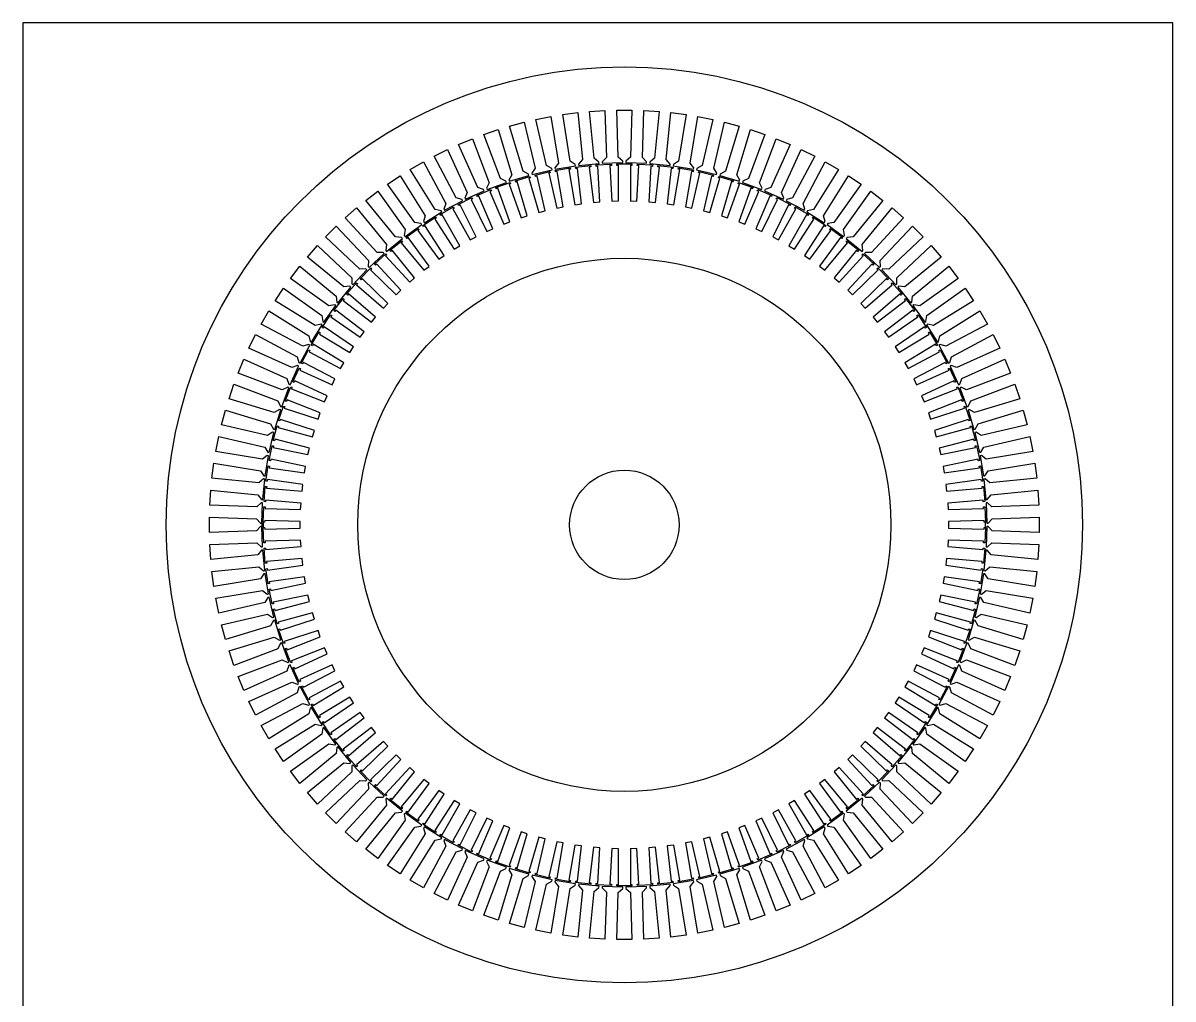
# Model space of a CAD drawing. Header units: millimetres. Extents: x 0 to 841, y -1 to 1188.
# Drawn here: x 0 to 841, y 474 to 1188 of the extents above; entities that cross this region are included whole.
import ezdxf

# ---------------------------------------------------------------- set-up
doc = ezdxf.new("R2010")
doc.units = ezdxf.units.MM

# ---------------------------------------------------------------- blocks, each defined once
blk = doc.blocks.new('*U20')
for p, q in [((-4.45, -15.22), (-5.55, 19.22)), ((-5.55, 19.22), (5.55, 19.22)), ((5.55, 19.22), (4.45, -15.22)), ((-1.19, -18.22), (-4.45, -15.22)), ((4.45, -15.22), (1.19, -18.22)), ((-1.19, -19.22), (-1.19, -18.22)), ((1.19, -18.22), (1.19, -19.22))]:
    blk.add_line(p, q)
blk = doc.blocks.new('*U21')
at = {"color": 0, "linetype": 'ByBlock', "lineweight": -2, "transparency": 16777216}
for p, rotation in [((739.22, 443.08), 7.500000000000014), ((757.73, 444.9), 3.749999999999829), ((794.91, 444.9), 356.25), ((813.41, 443.08), 352.5), ((702.75, 435.82), 14.99999999999997), ((720.87, 440.05), 11.24999999999997), ((831.77, 440.05), 348.7499999999999), ((849.88, 435.82), 344.9999999999999), ((684.96, 430.42), 18.75), ((867.68, 430.42), 341.2499999999999), ((667.55, 423.87), 22.49999999999999), ((885.08, 423.87), 337.4999999999999), ((650.61, 416.2), 26.24999999999999), ((902.02, 416.2), 333.75), ((634.21, 407.43), 29.99999999999999), ((918.43, 407.43), 329.9999999999999), ((618.41, 397.61), 33.74999999999999), ((934.22, 397.61), 326.2499999999999), ((603.29, 386.78), 37.50000000000001), ((949.34, 386.78), 322.5), ((588.92, 374.98), 41.24999999999999), ((963.72, 374.98), 318.75), ((575.34, 362.26), 45.00000000000001), ((977.29, 362.26), 314.9999999999999), ((562.63, 348.69), 48.75000000000001), ((990, 348.69), 311.25), ((550.83, 334.31), 52.49999999999999), ((1001.8, 334.31), 307.4999999999999), ((540, 319.19), 56.25000000000001), ((1012.64, 319.19), 303.75), ((530.17, 303.4), 59.99999999999999), ((1022.46, 303.4), 299.9999999999999), ((521.41, 287), 63.75), ((1031.23, 287), 296.2499999999999), ((513.73, 270.05), 67.49999999999997), ((1038.9, 270.05), 292.4999999999999), ((507.18, 252.65), 71.25), ((1045.45, 252.65), 288.7499999999999), ((501.78, 234.85), 74.99999999999999), ((1050.85, 234.85), 285), ((497.56, 216.74), 78.74999999999999), ((1055.08, 216.74), 281.25), ((494.53, 198.39), 82.50000000000001), ((1058.1, 198.39), 277.4999999999999), ((492.7, 179.88), 86.24999999999999), ((1059.93, 179.88), 273.75), ((492.1, 161.29), 90), ((1060.54, 161.29), 269.9999999999999), ((492.7, 142.7), 93.74999999999996), ((1059.93, 142.7), 266.25), ((494.53, 124.19), 97.5), ((1058.1, 124.19), 262.5), ((497.56, 105.84), 101.25), ((1055.08, 105.84), 258.75), ((501.78, 87.73), 105), ((1050.85, 87.73), 255), ((507.18, 69.93), 108.75), ((1045.45, 69.93), 251.25), ((513.73, 52.52), 112.5), ((1038.9, 52.52), 247.5), ((521.41, 35.58), 116.25), ((1031.23, 35.58), 243.75), ((530.17, 19.18), 120), ((1022.46, 19.18), 240), ((540, 3.38), 123.75), ((1012.64, 3.38), 236.2499999999999), ((550.83, -11.73), 127.5), ((1001.8, -11.73), 232.5), ((562.63, -26.11), 131.25), ((990, -26.11), 228.75), ((575.34, -39.69), 135), ((977.29, -39.69), 225), ((588.92, -52.4), 138.75), ((963.72, -52.4), 221.25), ((603.29, -64.2), 142.5), ((949.34, -64.2), 217.5), ((618.41, -75.03), 146.25), ((934.22, -75.03), 213.75), ((634.21, -84.85), 150), ((918.43, -84.85), 209.9999999999999), ((650.61, -93.62), 153.75), ((902.02, -93.62), 206.25), ((667.55, -101.3), 157.5), ((885.08, -101.3), 202.5000000000001), ((684.96, -107.85), 161.25), ((867.68, -107.85), 198.75), ((702.75, -113.25), 165.0000000000001), ((720.87, -117.47), 168.75), ((739.22, -120.5), 172.5), ((813.41, -120.5), 187.4999999999999), ((831.77, -117.47), 191.2499999999999), ((849.88, -113.25), 194.9999999999999), ((757.73, -122.32), 176.25), ((776.32, -122.93), 180), ((794.91, -122.32), 183.7499999999998)]:
    blk.add_blockref('*U20', p, dxfattribs=dict(at, rotation=rotation))
blk.add_blockref('*U20', (776.32, 445.51), dxfattribs=at)
blk = doc.blocks.new('*U17')
blk.add_line((-7.48, 0.24), (7.48, -0.24))
blk = doc.blocks.new('*U19')
at = {"color": 0, "linetype": 'ByBlock', "lineweight": -2, "transparency": 16777216}
for p, rotation in [((716.16, 419.27), 15.00000000000002), ((733.17, 422.65), 11.25000000000004), ((750.35, 424.91), 7.499999999999964), ((767.65, 426.04), 3.749999999999927), ((802.28, 424.91), 356.25), ((819.47, 422.65), 352.5000000000001), ((836.47, 419.27), 348.7500000000001), ((683.01, 409.21), 22.50000000000004), ((699.42, 414.78), 18.75000000000004), ((853.21, 414.78), 345), ((666.99, 402.57), 26.25000000000002), ((869.63, 409.21), 341.25), ((885.64, 402.57), 337.4999999999999), ((651.44, 394.91), 30.00000000000001), ((901.19, 394.91), 333.7499999999999), ((636.43, 386.24), 33.75000000000003), ((916.2, 386.24), 330.0000000000001), ((622.02, 376.61), 37.50000000000001), ((930.61, 376.61), 326.25), ((608.27, 366.06), 41.25000000000003), ((944.37, 366.06), 322.5), ((595.23, 354.63), 45.00000000000003), ((957.4, 354.63), 318.75), ((582.98, 342.37), 48.75000000000002), ((969.66, 342.37), 314.9999999999999), ((571.55, 329.34), 52.50000000000001), ((981.08, 329.34), 311.25), ((561, 315.58), 56.25000000000001), ((991.64, 315.58), 307.5), ((551.37, 301.17), 60.00000000000003), ((1001.27, 301.17), 303.75), ((542.7, 286.16), 63.75), ((1009.93, 286.16), 299.9999999999999), ((535.03, 270.61), 67.50000000000003), ((1017.6, 270.61), 296.2499999999999), ((528.4, 254.6), 71.25000000000001), ((1024.24, 254.6), 292.5000000000001), ((522.83, 238.18), 75.00000000000001), ((1029.81, 238.18), 288.75), ((518.34, 221.44), 78.75000000000001), ((1034.29, 221.44), 285), ((514.96, 204.44), 82.50000000000001), ((1037.68, 204.44), 281.25), ((512.69, 187.25), 86.25000000000003), ((1039.94, 187.25), 277.5000000000001), ((511.56, 169.96), 90.00000000000001), ((1041.07, 169.96), 273.75), ((511.56, 152.62), 93.75000000000001), ((1041.07, 152.62), 270), ((512.69, 135.32), 97.50000000000003), ((1039.94, 135.32), 266.25), ((514.96, 118.14), 101.25), ((1037.68, 118.14), 262.5000000000001), ((518.34, 101.14), 105), ((1034.29, 101.14), 258.7500000000001), ((522.83, 84.39), 108.75), ((1029.81, 84.39), 255), ((528.4, 67.98), 112.5), ((1024.24, 67.98), 251.25), ((1017.6, 51.96), 247.5000000000001), ((535.03, 51.96), 116.25), ((542.7, 36.42), 120), ((1009.93, 36.42), 243.7500000000001), ((551.37, 21.4), 123.75), ((1001.27, 21.4), 240), ((561, 6.99), 127.5), ((991.64, 6.99), 236.25), ((571.55, -6.76), 131.25), ((981.08, -6.76), 232.5), ((582.98, -19.79), 135), ((969.66, -19.79), 228.75), ((595.23, -32.05), 138.75), ((957.4, -32.05), 225.0000000000001), ((608.27, -43.48), 142.5), ((944.37, -43.48), 221.25), ((622.02, -54.03), 146.25), ((930.61, -54.03), 217.5), ((636.43, -63.66), 150), ((916.2, -63.66), 213.75), ((651.44, -72.33), 153.7500000000001), ((901.19, -72.33), 210), ((666.99, -80), 157.5), ((683.01, -86.63), 161.25), ((869.63, -86.63), 202.5000000000001), ((885.64, -80), 206.25), ((699.42, -92.2), 165.0000000000001), ((853.21, -92.2), 198.75), ((716.16, -96.69), 168.7500000000001), ((733.17, -100.07), 172.5000000000001), ((819.47, -100.07), 191.25), ((836.47, -96.69), 195), ((750.35, -102.33), 176.2500000000001), ((767.65, -103.47), 180), ((784.98, -103.47), 183.75), ((802.28, -102.33), 187.5)]:
    blk.add_blockref('*U17', p, dxfattribs=dict(at, rotation=rotation))
blk.add_blockref('*U17', (784.98, 426.04), dxfattribs=at)
blk = doc.blocks.new('*U22')
blk.add_lwpolyline([(-4.3765, -13.525), (-4.3765, 12.525), (-5.5705, 12.525), (-5.5705, 13.525), (5.5705, 13.525), (5.5705, 12.525), (4.3765, 12.525), (4.3765, -13.525)])
blk = doc.blocks.new('*U23')
at = {"color": 0, "linetype": 'ByBlock', "lineweight": -2, "transparency": 16777216}
for p, rotation in [((733.6, 566.81), 9.818181818181792), ((747.76, 568.84), 6.545454545454484), ((762.02, 570.07), 3.272727272727193), ((790.62, 570.07), 356.7272727272729), ((804.87, 568.84), 353.4545454545456), ((819.03, 566.81), 350.1818181818182), ((705.75, 560.33), 16.36363636363635), ((719.58, 563.97), 13.09090909090905), ((833.05, 563.97), 346.909090909091), ((846.88, 560.33), 343.6363636363637), ((678.81, 550.72), 22.90909090909089), ((692.14, 555.91), 19.63636363636363), ((860.49, 555.91), 340.3636363636364), ((873.82, 550.72), 337.0909090909092), ((665.8, 544.78), 26.18181818181816), ((886.83, 544.78), 333.8181818181819), ((653.15, 538.1), 29.45454545454546), ((899.48, 538.1), 330.5454545454546), ((640.9, 530.71), 32.72727272727273), ((911.73, 530.71), 327.2727272727273), ((629.09, 522.64), 36), ((923.54, 522.64), 324.0000000000001), ((617.76, 513.9), 39.27272727272729), ((934.87, 513.9), 320.7272727272728), ((606.95, 504.54), 42.54545454545456), ((945.68, 504.54), 317.4545454545455), ((596.69, 494.57), 45.81818181818183), ((955.94, 494.57), 314.1818181818182), ((587.02, 484.03), 49.09090909090912), ((965.61, 484.03), 310.909090909091), ((577.96, 472.95), 52.36363636363639), ((974.67, 472.95), 307.6363636363637), ((569.56, 461.38), 55.63636363636365), ((983.08, 461.38), 304.3636363636364), ((561.82, 449.34), 58.90909090909093), ((990.81, 449.34), 301.0909090909092), ((554.79, 436.89), 62.18181818181819), ((997.84, 436.89), 297.8181818181819), ((548.48, 424.05), 65.45454545454547), ((1004.16, 424.05), 294.5454545454546), ((542.91, 410.87), 68.72727272727273), ((1009.73, 410.87), 291.2727272727273), ((538.1, 397.4), 72), ((1014.53, 397.4), 288.0000000000001), ((534.07, 383.68), 75.2727272727273), ((1018.56, 383.68), 284.7272727272727), ((530.83, 369.74), 78.54545454545456), ((1021.8, 369.74), 281.4545454545454), ((528.39, 355.65), 81.81818181818183), ((1024.24, 355.65), 278.1818181818182), ((526.76, 341.43), 85.09090909090912), ((1025.87, 341.43), 274.9090909090909), ((525.94, 327.15), 88.36363636363637), ((1026.69, 327.15), 271.6363636363637), ((525.94, 312.85), 91.63636363636365), ((1026.69, 312.85), 268.3636363636364), ((526.76, 298.57), 94.90909090909093), ((1025.87, 298.57), 265.0909090909091), ((528.39, 284.35), 98.1818181818182), ((1024.24, 284.35), 261.8181818181819), ((530.83, 270.26), 101.4545454545455), ((1021.8, 270.26), 258.5454545454546), ((534.07, 256.32), 104.7272727272728), ((1018.56, 256.32), 255.2727272727273), ((538.1, 242.6), 108), ((1014.53, 242.6), 252.0000000000001), ((542.91, 229.13), 111.2727272727273), ((1009.73, 229.13), 248.7272727272727), ((548.48, 215.95), 114.5454545454546), ((1004.16, 215.95), 245.4545454545455), ((554.79, 203.11), 117.8181818181819), ((997.84, 203.11), 242.1818181818182), ((561.82, 190.66), 121.0909090909091), ((990.81, 190.66), 238.9090909090909), ((569.56, 178.62), 124.3636363636364), ((983.08, 178.62), 235.6363636363637), ((577.96, 167.05), 127.6363636363637), ((974.67, 167.05), 232.3636363636364), ((587.02, 155.97), 130.9090909090909), ((965.61, 155.97), 229.0909090909092), ((596.69, 145.43), 134.1818181818182), ((955.94, 145.43), 225.8181818181818), ((606.95, 135.46), 137.4545454545455), ((945.68, 135.46), 222.5454545454545), ((617.76, 126.1), 140.7272727272727), ((934.87, 126.1), 219.2727272727273), ((629.09, 117.36), 144), ((923.54, 117.36), 216), ((640.9, 109.29), 147.2727272727273), ((911.73, 109.29), 212.7272727272728), ((653.15, 101.9), 150.5454545454546), ((665.8, 95.22), 153.8181818181819), ((886.83, 95.22), 206.1818181818182), ((899.48, 101.9), 209.4545454545455), ((678.81, 89.28), 157.0909090909092), ((873.82, 89.28), 202.9090909090909), ((692.14, 84.09), 160.3636363636364), ((705.75, 79.67), 163.6363636363637), ((846.88, 79.67), 196.3636363636363), ((860.49, 84.09), 199.6363636363637), ((719.58, 76.03), 166.9090909090909), ((733.6, 73.19), 170.1818181818182), ((747.76, 71.16), 173.4545454545456), ((804.87, 71.16), 186.5454545454546), ((819.03, 73.19), 189.8181818181818), ((833.05, 76.03), 193.0909090909091), ((762.02, 69.93), 176.7272727272728), ((776.32, 69.52), 180), ((790.62, 69.93), 183.2727272727271)]:
    blk.add_blockref('*U22', p, dxfattribs=dict(at, rotation=rotation))
blk.add_blockref('*U22', (776.32, 570.48), dxfattribs=at)
blk = doc.blocks.new('*U24')
blk.add_line((-2.39, 0.07), (2.39, -0.07))
blk = doc.blocks.new('*U25')
at = {"color": 0, "linetype": 'ByBlock', "lineweight": -2, "transparency": 16777216}
for p, rotation in [((756.04, 556.11), 6.545454545454541), ((769.55, 556.88), 3.272727272727193), ((796.6, 556.11), 356.7272727272729), ((716.07, 549.19), 16.36363636363637), ((729.25, 552.26), 13.0909090909091), ((742.59, 554.57), 9.818181818181829), ((810.04, 554.57), 353.4545454545455), ((823.38, 552.26), 350.1818181818182), ((836.56, 549.19), 346.9090909090909), ((690.34, 540.83), 22.90909090909091), ((703.09, 545.38), 19.63636363636365), ((849.55, 545.38), 343.6363636363637), ((862.29, 540.83), 340.3636363636364), ((665.73, 529.59), 29.45454545454544), ((677.87, 535.56), 26.18181818181819), ((874.76, 535.56), 337.0909090909092), ((886.91, 529.59), 333.8181818181819), ((653.94, 522.94), 32.72727272727275), ((898.69, 522.94), 330.5454545454546), ((642.56, 515.62), 36), ((910.08, 515.62), 327.2727272727273), ((631.61, 507.66), 39.2727272727273), ((921.03, 507.66), 324.0000000000001), ((621.13, 499.1), 42.54545454545454), ((931.5, 499.1), 320.7272727272727), ((611.16, 489.94), 45.81818181818183), ((941.48, 489.94), 317.4545454545455), ((601.72, 480.24), 49.09090909090909), ((950.91, 480.24), 314.1818181818183), ((592.86, 470.01), 52.36363636363637), ((959.77, 470.01), 310.909090909091), ((584.6, 459.29), 55.63636363636364), ((968.04, 459.29), 307.6363636363637), ((576.96, 448.12), 58.90909090909091), ((975.68, 448.12), 304.3636363636364), ((569.97, 436.53), 62.1818181818182), ((982.66, 436.53), 301.0909090909092), ((563.65, 424.56), 65.45454545454544), ((988.98, 424.56), 297.8181818181819), ((558.03, 412.25), 68.72727272727273), ((994.6, 412.25), 294.5454545454546), ((553.12, 399.64), 72.00000000000003), ((999.51, 399.64), 291.2727272727274), ((548.94, 386.76), 75.2727272727273), ((1003.7, 386.76), 288.0000000000001), ((545.5, 373.67), 78.54545454545456), ((1007.14, 373.67), 284.7272727272728), ((542.81, 360.41), 81.81818181818183), ((1009.82, 360.41), 281.4545454545456), ((540.88, 347.01), 85.09090909090908), ((1011.75, 347.01), 278.1818181818182), ((539.72, 333.53), 88.36363636363637), ((1012.91, 333.53), 274.9090909090909), ((539.34, 320), 91.63636363636367), ((1013.29, 320), 271.6363636363636), ((539.72, 306.47), 94.90909090909092), ((1012.91, 306.47), 268.3636363636365), ((540.88, 292.99), 98.1818181818182), ((1011.75, 292.99), 265.0909090909091), ((542.81, 279.59), 101.4545454545455), ((1009.82, 279.59), 261.8181818181818), ((545.5, 266.33), 104.7272727272727), ((1007.14, 266.33), 258.5454545454545), ((548.94, 253.24), 108), ((1003.7, 253.24), 255.2727272727272), ((553.12, 240.36), 111.2727272727273), ((999.51, 240.36), 251.9999999999999), ((558.03, 227.75), 114.5454545454546), ((994.6, 227.75), 248.7272727272727), ((563.65, 215.44), 117.8181818181818), ((988.98, 215.44), 245.4545454545455), ((569.97, 203.47), 121.0909090909091), ((982.66, 203.47), 242.1818181818182), ((576.96, 191.88), 124.3636363636364), ((975.68, 191.88), 238.9090909090909), ((584.6, 180.71), 127.6363636363637), ((968.04, 180.71), 235.6363636363636), ((592.86, 169.99), 130.9090909090909), ((959.77, 169.99), 232.3636363636364), ((601.72, 159.76), 134.1818181818182), ((950.91, 159.76), 229.0909090909092), ((611.16, 150.06), 137.4545454545455), ((941.48, 150.06), 225.8181818181818), ((621.13, 140.9), 140.7272727272728), ((931.5, 140.9), 222.5454545454545), ((631.61, 132.34), 144.0000000000001), ((921.03, 132.34), 219.2727272727273), ((642.56, 124.38), 147.2727272727273), ((653.94, 117.06), 150.5454545454546), ((898.69, 117.06), 212.7272727272728), ((910.08, 124.38), 216), ((665.73, 110.41), 153.8181818181818), ((886.91, 110.41), 209.4545454545455), ((677.87, 104.44), 157.0909090909092), ((874.76, 104.44), 206.1818181818182), ((690.34, 99.17), 160.3636363636364), ((703.09, 94.62), 163.6363636363637), ((849.55, 94.62), 199.6363636363636), ((862.29, 99.17), 202.9090909090909), ((716.07, 90.81), 166.9090909090909), ((729.25, 87.74), 170.1818181818182), ((742.59, 85.43), 173.4545454545455), ((796.6, 83.89), 186.5454545454546), ((810.04, 85.43), 189.8181818181818), ((823.38, 87.74), 193.0909090909091), ((836.56, 90.81), 196.3636363636363), ((756.04, 83.89), 176.7272727272728), ((769.55, 83.12), 180), ((783.08, 83.12), 183.2727272727271)]:
    blk.add_blockref('*U24', p, dxfattribs=dict(at, rotation=rotation))
blk.add_blockref('*U24', (783.08, 556.88), dxfattribs=at)

msp = doc.modelspace()

# ---------------------------------------------------------------- linework, layer by layer
msp.add_lwpolyline([(0.327, -1.248), (841.327, -1.248), (841.327, 1187.752), (0.327, 1187.752)], close=True)
for radius in [335, 195, 40]:
    msp.add_circle((440.096, 820.608), radius)
for radius, start, end in [(265.003, 179.742711, 180.257289), (264.059, 179.57242, 180.42758), (264.059, 359.57242, 0.42758)]:
    msp.add_arc((440.096, 820.608), radius, start, end)

# ---------------------------------------------------------------- block references
for name, p in [('*U21', (-336.22, 659.32)), ('*U19', (-336.22, 659.32)), ('*U23', (-336.22, 500.608)), ('*U25', (-336.22, 500.608))]:
    msp.add_blockref(name, p)

doc.saveas('drawing.dxf')
